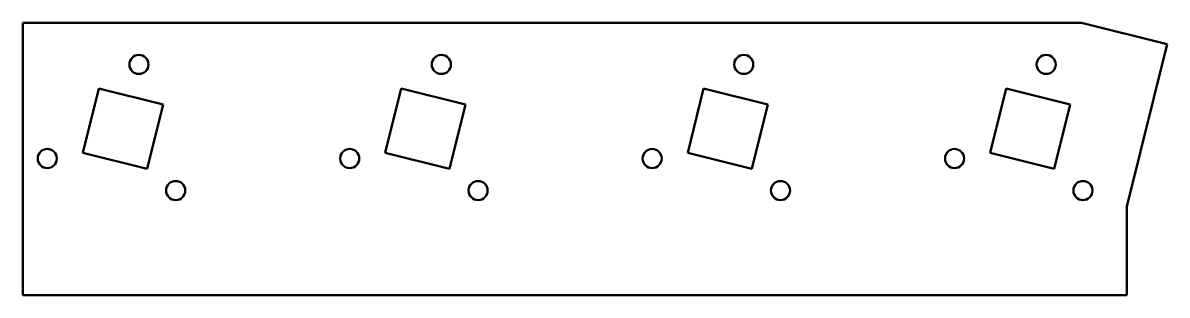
# Model space of a CAD drawing. Header units: millimetres. Extents: x 0 to 605, y 0 to 144.
import ezdxf

# ---------------------------------------------------------------- set-up
doc = ezdxf.new("R2010")
doc.units = ezdxf.units.MM
doc.layers.add('IV_INTERIOR_PROFILES', color=7, linetype='Continuous', lineweight=50)
doc.layers.add('IV_OUTER_PROFILE', color=7, linetype='Continuous', lineweight=50)

msp = doc.modelspace()

# ---------------------------------------------------------------- linework, layer by layer
at = {"layer": 'IV_INTERIOR_PROFILES'}
for p, q in [((31.71, 75.26), (40.17, 109.22)), ((40.17, 109.22), (74.13, 100.75)), ((191.71, 75.26), (200.17, 109.22)), ((200.17, 109.22), (234.13, 100.75)), ((351.71, 75.26), (360.17, 109.22)), ((360.17, 109.22), (394.13, 100.75)), ((511.71, 75.26), (520.17, 109.22)), ((520.17, 109.22), (554.13, 100.75)), ((74.13, 100.75), (65.67, 66.79)), ((234.13, 100.75), (225.67, 66.79)), ((394.13, 100.75), (385.67, 66.79)), ((554.13, 100.75), (545.67, 66.79)), ((65.67, 66.79), (31.71, 75.26)), ((225.67, 66.79), (191.71, 75.26)), ((385.67, 66.79), (351.71, 75.26)), ((545.67, 66.79), (511.71, 75.26))]:
    msp.add_line(p, q, dxfattribs=at)
for centre in [(61.39, 121.97), (221.39, 121.97), (381.39, 121.97), (541.39, 121.97), (12.91, 72.21), (172.91, 72.21), (332.91, 72.21), (492.91, 72.21), (80.83, 55.28), (240.83, 55.28), (400.83, 55.28), (560.83, 55.28)]:
    msp.add_circle(centre, 5.05, dxfattribs=at)
at = {"layer": 'IV_OUTER_PROFILE'}
for p, q in [((0, 143.93), (560, 143.93)), ((0, 0), (0, 143.93)), ((605.36, 132.62), (560, 143.93)), ((584, 46.93), (605.36, 132.62)), ((584, 46.93), (584, 0)), ((584, 0), (0, 0))]:
    msp.add_line(p, q, dxfattribs=at)

doc.saveas('drawing.dxf')
